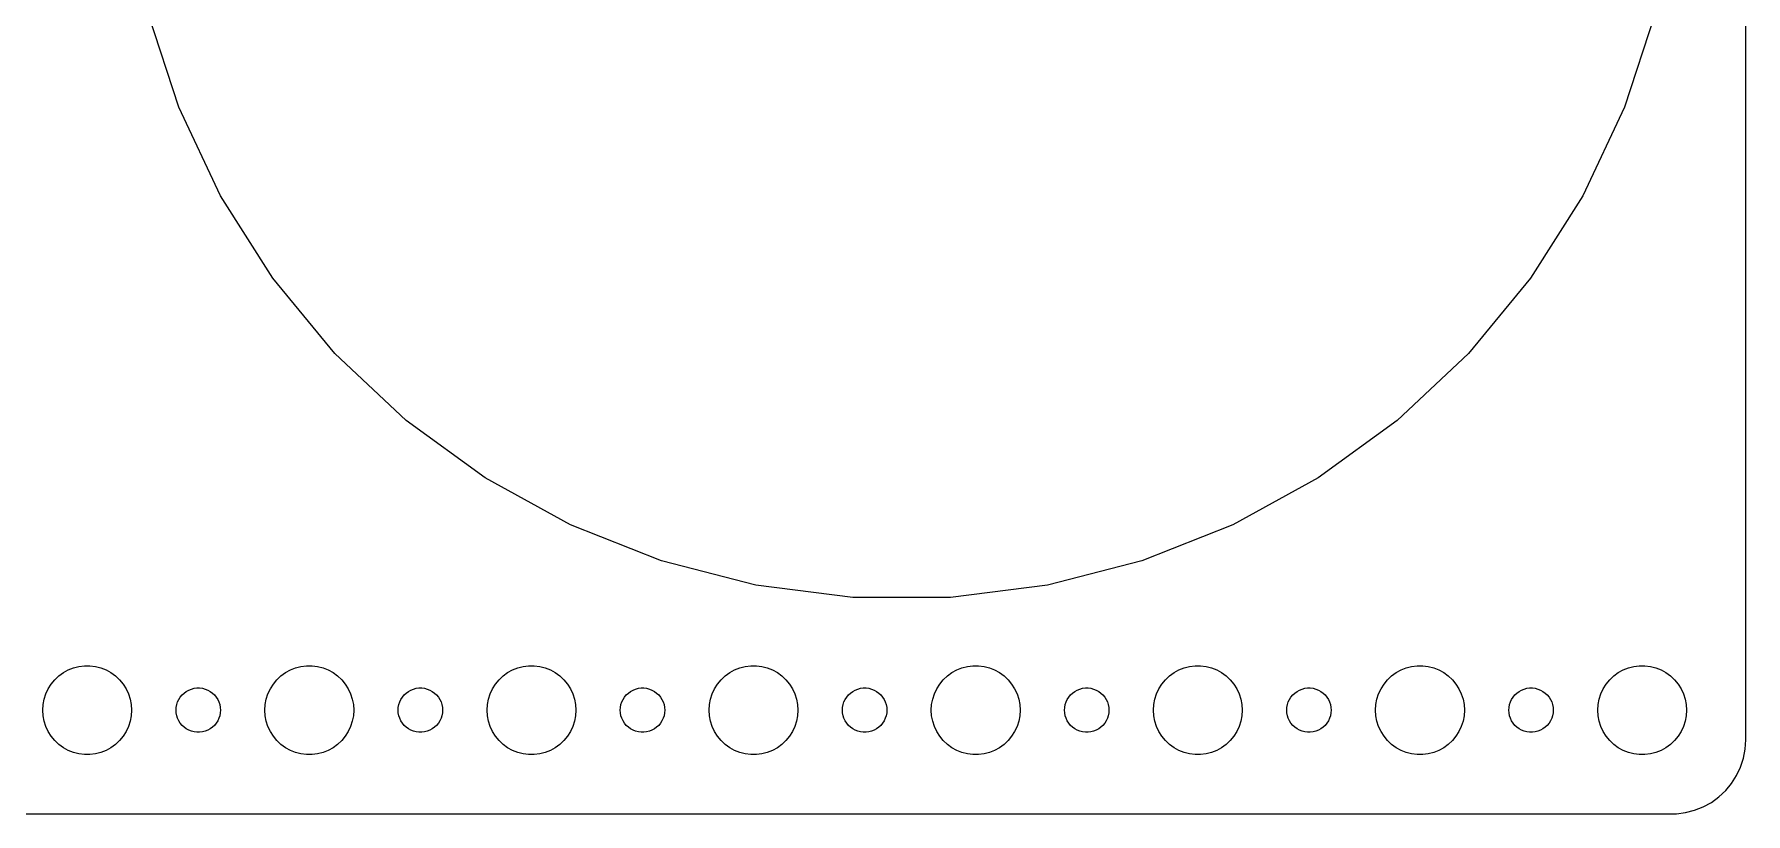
# Model space of a CAD drawing. Header units: metres. Extents: x -112 to 112, y -67 to 67.
# Drawn here: x -3.6 to 112, y -67 to -14.4 of the extents above; entities that cross this region are included whole.
import ezdxf

# ---------------------------------------------------------------- set-up
doc = ezdxf.new("R2010")
doc.units = ezdxf.units.M

msp = doc.modelspace()

# ---------------------------------------------------------------- linework, layer by layer
for p, q in [((112, -62), (112, 62)), ((6.18672, -19.3265), (4.14938, -13.0562)), ((105.851, -13.0562), (103.813, -19.3265)), ((8.9939, -25.2921), (6.18672, -19.3265)), ((103.813, -19.3265), (101.006, -25.2921)), ((12.5266, -30.8587), (8.9939, -25.2921)), ((101.006, -25.2921), (97.4734, -30.8587)), ((16.7291, -35.9387), (12.5266, -30.8587)), ((97.4734, -30.8587), (93.2708, -35.9387)), ((21.5352, -40.4519), (16.7291, -35.9387)), ((93.2708, -35.9387), (88.4648, -40.4519)), ((26.8691, -44.3272), (21.5352, -40.4519)), ((88.4648, -40.4519), (83.1309, -44.3272)), ((32.6466, -47.5034), (26.8691, -44.3272)), ((83.1309, -44.3272), (77.3534, -47.5034)), ((38.7766, -49.9305), (32.6466, -47.5034)), ((77.3534, -47.5034), (71.2234, -49.9305)), ((45.1625, -51.5701), (38.7766, -49.9305)), ((71.2234, -49.9305), (64.8375, -51.5701)), ((51.7035, -52.3964), (45.1625, -51.5701)), ((64.8375, -51.5701), (58.2965, -52.3964)), ((58.2965, -52.3964), (51.7035, -52.3964)), ((-2.1869, -57.9464), (-1.91226, -57.6885)), ((-1.91226, -57.6885), (-1.60747, -57.467)), ((-1.60747, -57.467), (-1.27733, -57.2855)), ((-1.27733, -57.2855), (-0.92705, -57.1468)), ((-0.92705, -57.1468), (-0.56213, -57.0531)), ((-0.56213, -57.0531), (-0.18837, -57.0059)), ((-0.18837, -57.0059), (0.18837, -57.0059)), ((0.18837, -57.0059), (0.56213, -57.0531)), ((0.56213, -57.0531), (0.92705, -57.1468)), ((0.92705, -57.1468), (1.27733, -57.2855)), ((1.27733, -57.2855), (1.60747, -57.467)), ((1.60747, -57.467), (1.91226, -57.6885)), ((1.91226, -57.6885), (2.1869, -57.9464)), ((12.8131, -57.9464), (13.0877, -57.6885)), ((13.0877, -57.6885), (13.3925, -57.467)), ((13.3925, -57.467), (13.7227, -57.2855)), ((13.7227, -57.2855), (14.0729, -57.1468)), ((14.0729, -57.1468), (14.4379, -57.0531)), ((14.4379, -57.0531), (14.8116, -57.0059)), ((14.8116, -57.0059), (15.1884, -57.0059)), ((15.1884, -57.0059), (15.5621, -57.0531)), ((15.5621, -57.0531), (15.927, -57.1468)), ((15.927, -57.1468), (16.2773, -57.2855)), ((16.2773, -57.2855), (16.6075, -57.467)), ((16.6075, -57.467), (16.9123, -57.6885)), ((16.9123, -57.6885), (17.1869, -57.9464)), ((27.8131, -57.9464), (28.0877, -57.6885)), ((28.0877, -57.6885), (28.3925, -57.467)), ((28.3925, -57.467), (28.7227, -57.2855)), ((28.7227, -57.2855), (29.0729, -57.1468)), ((29.0729, -57.1468), (29.4379, -57.0531)), ((29.4379, -57.0531), (29.8116, -57.0059)), ((29.8116, -57.0059), (30.1884, -57.0059)), ((30.1884, -57.0059), (30.5621, -57.0531)), ((30.5621, -57.0531), (30.927, -57.1468)), ((30.927, -57.1468), (31.2773, -57.2855)), ((31.2773, -57.2855), (31.6075, -57.467)), ((31.6075, -57.467), (31.9123, -57.6885)), ((31.9123, -57.6885), (32.1869, -57.9464)), ((42.8131, -57.9464), (43.0877, -57.6885)), ((43.0877, -57.6885), (43.3925, -57.467)), ((43.3925, -57.467), (43.7227, -57.2855)), ((43.7227, -57.2855), (44.0729, -57.1468)), ((44.0729, -57.1468), (44.4379, -57.0531)), ((44.4379, -57.0531), (44.8116, -57.0059)), ((44.8116, -57.0059), (45.1884, -57.0059)), ((45.1884, -57.0059), (45.5621, -57.0531)), ((45.5621, -57.0531), (45.927, -57.1468)), ((45.927, -57.1468), (46.2773, -57.2855)), ((46.2773, -57.2855), (46.6075, -57.467)), ((46.6075, -57.467), (46.9123, -57.6885)), ((46.9123, -57.6885), (47.1869, -57.9464)), ((57.8131, -57.9464), (58.0877, -57.6885)), ((58.0877, -57.6885), (58.3925, -57.467)), ((58.3925, -57.467), (58.7227, -57.2855)), ((58.7227, -57.2855), (59.0729, -57.1468)), ((59.0729, -57.1468), (59.4379, -57.0531)), ((59.4379, -57.0531), (59.8116, -57.0059)), ((59.8116, -57.0059), (60.1884, -57.0059)), ((60.1884, -57.0059), (60.5621, -57.0531)), ((60.5621, -57.0531), (60.927, -57.1468)), ((60.927, -57.1468), (61.2773, -57.2855)), ((61.2773, -57.2855), (61.6075, -57.467)), ((61.6075, -57.467), (61.9123, -57.6885)), ((61.9123, -57.6885), (62.1869, -57.9464)), ((72.8131, -57.9464), (73.0877, -57.6885)), ((73.0877, -57.6885), (73.3925, -57.467)), ((73.3925, -57.467), (73.7227, -57.2855)), ((73.7227, -57.2855), (74.073, -57.1468)), ((74.073, -57.1468), (74.4379, -57.0531)), ((74.4379, -57.0531), (74.8116, -57.0059)), ((74.8116, -57.0059), (75.1884, -57.0059)), ((75.1884, -57.0059), (75.5621, -57.0531)), ((75.5621, -57.0531), (75.927, -57.1468)), ((75.927, -57.1468), (76.2773, -57.2855)), ((76.2773, -57.2855), (76.6075, -57.467)), ((76.6075, -57.467), (76.9123, -57.6885)), ((76.9123, -57.6885), (77.1869, -57.9464)), ((87.8131, -57.9464), (88.0877, -57.6885)), ((88.0877, -57.6885), (88.3925, -57.467)), ((88.3925, -57.467), (88.7227, -57.2855)), ((88.7227, -57.2855), (89.073, -57.1468)), ((89.073, -57.1468), (89.4379, -57.0531)), ((89.4379, -57.0531), (89.8116, -57.0059)), ((89.8116, -57.0059), (90.1884, -57.0059)), ((90.1884, -57.0059), (90.5621, -57.0531)), ((90.5621, -57.0531), (90.927, -57.1468)), ((90.927, -57.1468), (91.2773, -57.2855)), ((91.2773, -57.2855), (91.6075, -57.467)), ((91.6075, -57.467), (91.9123, -57.6885)), ((91.9123, -57.6885), (92.1869, -57.9464)), ((102.813, -57.9464), (103.088, -57.6885)), ((103.088, -57.6885), (103.393, -57.467)), ((103.393, -57.467), (103.723, -57.2855)), ((103.723, -57.2855), (104.073, -57.1468)), ((104.073, -57.1468), (104.438, -57.0531)), ((104.438, -57.0531), (104.812, -57.0059)), ((104.812, -57.0059), (105.188, -57.0059)), ((105.188, -57.0059), (105.562, -57.0531)), ((105.562, -57.0531), (105.927, -57.1468)), ((105.927, -57.1468), (106.277, -57.2855)), ((106.277, -57.2855), (106.607, -57.467)), ((106.607, -57.467), (106.912, -57.6885)), ((106.912, -57.6885), (107.187, -57.9464)), ((-2.90575, -59.2539), (-2.78932, -58.8956)), ((-2.78932, -58.8956), (-2.62891, -58.5547)), ((-2.62891, -58.5547), (-2.42705, -58.2366)), ((-2.42705, -58.2366), (-2.1869, -57.9464)), ((2.1869, -57.9464), (2.42705, -58.2366)), ((2.42705, -58.2366), (2.62891, -58.5547)), ((2.62891, -58.5547), (2.78932, -58.8956)), ((2.78932, -58.8956), (2.90575, -59.2539)), ((6.40654, -58.9732), (6.54385, -58.8442)), ((6.54385, -58.8442), (6.69626, -58.7335)), ((6.69626, -58.7335), (6.86133, -58.6428)), ((6.86133, -58.6428), (7.03647, -58.5734)), ((7.03647, -58.5734), (7.21892, -58.5266)), ((7.21892, -58.5266), (7.40581, -58.503)), ((7.40581, -58.503), (7.59418, -58.503)), ((7.59418, -58.503), (7.78107, -58.5266)), ((7.78107, -58.5266), (7.96352, -58.5734)), ((7.96352, -58.5734), (8.13866, -58.6428)), ((8.13866, -58.6428), (8.30373, -58.7335)), ((8.30373, -58.7335), (8.45613, -58.8442)), ((8.45613, -58.8442), (8.59344, -58.9732)), ((12.0942, -59.2539), (12.2107, -58.8956)), ((12.2107, -58.8956), (12.3711, -58.5547)), ((12.3711, -58.5547), (12.5729, -58.2366)), ((12.5729, -58.2366), (12.8131, -57.9464)), ((17.1869, -57.9464), (17.427, -58.2366)), ((17.427, -58.2366), (17.6289, -58.5547)), ((17.6289, -58.5547), (17.7893, -58.8956)), ((17.7893, -58.8956), (17.9057, -59.2539)), ((21.4065, -58.9732), (21.5439, -58.8442)), ((21.5439, -58.8442), (21.6963, -58.7335)), ((21.6963, -58.7335), (21.8613, -58.6428)), ((21.8613, -58.6428), (22.0365, -58.5734)), ((22.0365, -58.5734), (22.2189, -58.5266)), ((22.2189, -58.5266), (22.4058, -58.503)), ((22.4058, -58.503), (22.5942, -58.503)), ((22.5942, -58.503), (22.7811, -58.5266)), ((22.7811, -58.5266), (22.9635, -58.5734)), ((22.9635, -58.5734), (23.1387, -58.6428)), ((23.1387, -58.6428), (23.3037, -58.7335)), ((23.3037, -58.7335), (23.4561, -58.8442)), ((23.4561, -58.8442), (23.5934, -58.9732)), ((27.0942, -59.2539), (27.2107, -58.8956)), ((27.2107, -58.8956), (27.3711, -58.5547)), ((27.3711, -58.5547), (27.5729, -58.2366)), ((27.5729, -58.2366), (27.8131, -57.9464)), ((32.1869, -57.9464), (32.427, -58.2366)), ((32.427, -58.2366), (32.6289, -58.5547)), ((32.6289, -58.5547), (32.7893, -58.8956)), ((32.7893, -58.8956), (32.9057, -59.2539)), ((36.4065, -58.9732), (36.5439, -58.8442)), ((36.5439, -58.8442), (36.6963, -58.7335)), ((36.6963, -58.7335), (36.8613, -58.6428)), ((36.8613, -58.6428), (37.0365, -58.5734)), ((37.0365, -58.5734), (37.2189, -58.5266)), ((37.2189, -58.5266), (37.4058, -58.503)), ((37.4058, -58.503), (37.5942, -58.503)), ((37.5942, -58.503), (37.7811, -58.5266)), ((37.7811, -58.5266), (37.9635, -58.5734)), ((37.9635, -58.5734), (38.1387, -58.6428)), ((38.1387, -58.6428), (38.3037, -58.7335)), ((38.3037, -58.7335), (38.4561, -58.8442)), ((38.4561, -58.8442), (38.5934, -58.9732)), ((42.0942, -59.2539), (42.2107, -58.8956)), ((42.2107, -58.8956), (42.3711, -58.5547)), ((42.3711, -58.5547), (42.5729, -58.2366)), ((42.5729, -58.2366), (42.8131, -57.9464)), ((47.1869, -57.9464), (47.427, -58.2366)), ((47.427, -58.2366), (47.6289, -58.5547)), ((47.6289, -58.5547), (47.7893, -58.8956)), ((47.7893, -58.8956), (47.9057, -59.2539)), ((51.4065, -58.9732), (51.5439, -58.8442)), ((51.5439, -58.8442), (51.6963, -58.7335)), ((51.6963, -58.7335), (51.8613, -58.6428)), ((51.8613, -58.6428), (52.0365, -58.5734)), ((52.0365, -58.5734), (52.2189, -58.5266)), ((52.2189, -58.5266), (52.4058, -58.503)), ((52.4058, -58.503), (52.5942, -58.503)), ((52.5942, -58.503), (52.7811, -58.5266)), ((52.7811, -58.5266), (52.9635, -58.5734)), ((52.9635, -58.5734), (53.1387, -58.6428)), ((53.1387, -58.6428), (53.3037, -58.7335)), ((53.3037, -58.7335), (53.4561, -58.8442)), ((53.4561, -58.8442), (53.5934, -58.9732)), ((57.0942, -59.2539), (57.2107, -58.8956)), ((57.2107, -58.8956), (57.3711, -58.5547)), ((57.3711, -58.5547), (57.5729, -58.2366)), ((57.5729, -58.2366), (57.8131, -57.9464)), ((62.1869, -57.9464), (62.427, -58.2366)), ((62.427, -58.2366), (62.6289, -58.5547)), ((62.6289, -58.5547), (62.7893, -58.8956)), ((62.7893, -58.8956), (62.9057, -59.2539)), ((66.4065, -58.9732), (66.5439, -58.8442)), ((66.5439, -58.8442), (66.6963, -58.7335)), ((66.6963, -58.7335), (66.8613, -58.6428)), ((66.8613, -58.6428), (67.0365, -58.5734)), ((67.0365, -58.5734), (67.2189, -58.5266)), ((67.2189, -58.5266), (67.4058, -58.503)), ((67.4058, -58.503), (67.5942, -58.503)), ((67.5942, -58.503), (67.7811, -58.5266)), ((67.7811, -58.5266), (67.9635, -58.5734)), ((67.9635, -58.5734), (68.1387, -58.6428)), ((68.1387, -58.6428), (68.3037, -58.7335)), ((68.3037, -58.7335), (68.4561, -58.8442)), ((68.4561, -58.8442), (68.5934, -58.9732)), ((72.0943, -59.2539), (72.2107, -58.8956)), ((72.2107, -58.8956), (72.3711, -58.5547)), ((72.3711, -58.5547), (72.573, -58.2366)), ((72.573, -58.2366), (72.8131, -57.9464)), ((77.1869, -57.9464), (77.427, -58.2366)), ((77.427, -58.2366), (77.6289, -58.5547)), ((77.6289, -58.5547), (77.7893, -58.8956)), ((77.7893, -58.8956), (77.9057, -59.2539)), ((81.4065, -58.9732), (81.5439, -58.8442)), ((81.5439, -58.8442), (81.6963, -58.7335)), ((81.6963, -58.7335), (81.8613, -58.6428)), ((81.8613, -58.6428), (82.0365, -58.5734)), ((82.0365, -58.5734), (82.2189, -58.5266)), ((82.2189, -58.5266), (82.4058, -58.503)), ((82.4058, -58.503), (82.5942, -58.503)), ((82.5942, -58.503), (82.7811, -58.5266)), ((82.7811, -58.5266), (82.9635, -58.5734)), ((82.9635, -58.5734), (83.1387, -58.6428)), ((83.1387, -58.6428), (83.3037, -58.7335)), ((83.3037, -58.7335), (83.4561, -58.8442)), ((83.4561, -58.8442), (83.5934, -58.9732)), ((87.0943, -59.2539), (87.2107, -58.8956)), ((87.2107, -58.8956), (87.3711, -58.5547)), ((87.3711, -58.5547), (87.573, -58.2366)), ((87.573, -58.2366), (87.8131, -57.9464)), ((92.1869, -57.9464), (92.427, -58.2366)), ((92.427, -58.2366), (92.6289, -58.5547)), ((92.6289, -58.5547), (92.7893, -58.8956)), ((92.7893, -58.8956), (92.9057, -59.2539)), ((96.4065, -58.9732), (96.5439, -58.8442)), ((96.5439, -58.8442), (96.6963, -58.7335)), ((96.6963, -58.7335), (96.8613, -58.6428)), ((96.8613, -58.6428), (97.0365, -58.5734)), ((97.0365, -58.5734), (97.2189, -58.5266)), ((97.2189, -58.5266), (97.4058, -58.503)), ((97.4058, -58.503), (97.5942, -58.503)), ((97.5942, -58.503), (97.7811, -58.5266)), ((97.7811, -58.5266), (97.9635, -58.5734)), ((97.9635, -58.5734), (98.1387, -58.6428)), ((98.1387, -58.6428), (98.3037, -58.7335)), ((98.3037, -58.7335), (98.4561, -58.8442)), ((98.4561, -58.8442), (98.5934, -58.9732)), ((102.094, -59.2539), (102.211, -58.8956)), ((102.211, -58.8956), (102.371, -58.5547)), ((102.371, -58.5547), (102.573, -58.2366)), ((102.573, -58.2366), (102.813, -57.9464)), ((107.187, -57.9464), (107.427, -58.2366)), ((107.427, -58.2366), (107.629, -58.5547)), ((107.629, -58.5547), (107.789, -58.8956)), ((107.789, -58.8956), (107.906, -59.2539)), ((-3, -60), (-2.97633, -59.624)), ((-2.97633, -60.376), (-3, -60)), ((-2.97633, -59.624), (-2.90575, -59.2539)), ((2.90575, -59.2539), (2.97633, -59.624)), ((2.97633, -59.624), (3, -60)), ((3, -60), (2.97633, -60.376)), ((6, -60), (6.01183, -59.812)), ((6.01183, -60.188), (6, -60)), ((6.01183, -59.812), (6.04712, -59.627)), ((6.04712, -59.627), (6.10533, -59.4478)), ((6.10533, -59.4478), (6.18553, -59.2774)), ((6.18553, -59.2774), (6.28647, -59.1183)), ((6.28647, -59.1183), (6.40654, -58.9732)), ((8.59344, -58.9732), (8.71352, -59.1183)), ((8.71352, -59.1183), (8.81445, -59.2774)), ((8.81445, -59.2774), (8.89465, -59.4478)), ((8.89465, -59.4478), (8.95287, -59.627)), ((8.95287, -59.627), (8.98816, -59.812)), ((8.98816, -59.812), (9, -60)), ((9, -60), (8.98816, -60.188)), ((12, -60), (12.0237, -59.624)), ((12.0237, -60.376), (12, -60)), ((12.0237, -59.624), (12.0942, -59.2539)), ((17.9057, -59.2539), (17.9763, -59.624)), ((17.9763, -59.624), (18, -60)), ((18, -60), (17.9763, -60.376)), ((21, -60), (21.0118, -59.812)), ((21.0118, -60.188), (21, -60)), ((21.0118, -59.812), (21.0471, -59.627)), ((21.0471, -59.627), (21.1053, -59.4478)), ((21.1053, -59.4478), (21.1855, -59.2774)), ((21.1855, -59.2774), (21.2865, -59.1183)), ((21.2865, -59.1183), (21.4065, -58.9732)), ((23.5934, -58.9732), (23.7135, -59.1183)), ((23.7135, -59.1183), (23.8145, -59.2774)), ((23.8145, -59.2774), (23.8947, -59.4478)), ((23.8947, -59.4478), (23.9529, -59.627)), ((23.9529, -59.627), (23.9882, -59.812)), ((23.9882, -59.812), (24, -60)), ((24, -60), (23.9882, -60.188)), ((27, -60), (27.0237, -59.624)), ((27.0237, -60.376), (27, -60)), ((27.0237, -59.624), (27.0942, -59.2539)), ((32.9057, -59.2539), (32.9763, -59.624)), ((32.9763, -59.624), (33, -60)), ((33, -60), (32.9763, -60.376)), ((36, -60), (36.0118, -59.812)), ((36.0118, -60.188), (36, -60)), ((36.0118, -59.812), (36.0471, -59.627)), ((36.0471, -59.627), (36.1053, -59.4478)), ((36.1053, -59.4478), (36.1855, -59.2774)), ((36.1855, -59.2774), (36.2865, -59.1183)), ((36.2865, -59.1183), (36.4065, -58.9732)), ((38.5934, -58.9732), (38.7135, -59.1183)), ((38.7135, -59.1183), (38.8145, -59.2774)), ((38.8145, -59.2774), (38.8947, -59.4478)), ((38.8947, -59.4478), (38.9529, -59.627)), ((38.9529, -59.627), (38.9882, -59.812)), ((38.9882, -59.812), (39, -60)), ((39, -60), (38.9882, -60.188)), ((42, -60), (42.0237, -59.624)), ((42.0237, -60.376), (42, -60)), ((42.0237, -59.624), (42.0942, -59.2539)), ((47.9057, -59.2539), (47.9763, -59.624)), ((47.9763, -59.624), (48, -60)), ((48, -60), (47.9763, -60.376)), ((51, -60), (51.0118, -59.812)), ((51.0118, -60.188), (51, -60)), ((51.0118, -59.812), (51.0471, -59.627)), ((51.0471, -59.627), (51.1053, -59.4478)), ((51.1053, -59.4478), (51.1855, -59.2774)), ((51.1855, -59.2774), (51.2865, -59.1183)), ((51.2865, -59.1183), (51.4065, -58.9732)), ((53.5934, -58.9732), (53.7135, -59.1183)), ((53.7135, -59.1183), (53.8145, -59.2774)), ((53.8145, -59.2774), (53.8947, -59.4478)), ((53.8947, -59.4478), (53.9529, -59.627)), ((53.9529, -59.627), (53.9882, -59.812)), ((53.9882, -59.812), (54, -60)), ((54, -60), (53.9882, -60.188)), ((57, -60), (57.0237, -59.624)), ((57.0237, -60.376), (57, -60)), ((57.0237, -59.624), (57.0942, -59.2539)), ((62.9057, -59.2539), (62.9763, -59.624)), ((62.9763, -59.624), (63, -60)), ((63, -60), (62.9763, -60.376)), ((66, -60), (66.0118, -59.812)), ((66.0118, -60.188), (66, -60)), ((66.0118, -59.812), (66.0471, -59.627)), ((66.0471, -59.627), (66.1053, -59.4478)), ((66.1053, -59.4478), (66.1855, -59.2774)), ((66.1855, -59.2774), (66.2865, -59.1183)), ((66.2865, -59.1183), (66.4065, -58.9732)), ((68.5934, -58.9732), (68.7135, -59.1183)), ((68.7135, -59.1183), (68.8145, -59.2774)), ((68.8145, -59.2774), (68.8947, -59.4478)), ((68.8947, -59.4478), (68.9529, -59.627)), ((68.9529, -59.627), (68.9882, -59.812)), ((68.9882, -59.812), (69, -60)), ((69, -60), (68.9882, -60.188)), ((72, -60), (72.0237, -59.624)), ((72.0237, -60.376), (72, -60)), ((72.0237, -59.624), (72.0943, -59.2539)), ((77.9057, -59.2539), (77.9763, -59.624)), ((77.9763, -59.624), (78, -60)), ((78, -60), (77.9763, -60.376)), ((81, -60), (81.0118, -59.812)), ((81.0118, -60.188), (81, -60)), ((81.0118, -59.812), (81.0471, -59.627)), ((81.0471, -59.627), (81.1053, -59.4478)), ((81.1053, -59.4478), (81.1855, -59.2774)), ((81.1855, -59.2774), (81.2865, -59.1183)), ((81.2865, -59.1183), (81.4065, -58.9732)), ((83.5934, -58.9732), (83.7135, -59.1183)), ((83.7135, -59.1183), (83.8145, -59.2774)), ((83.8145, -59.2774), (83.8947, -59.4478)), ((83.8947, -59.4478), (83.9529, -59.627)), ((83.9529, -59.627), (83.9882, -59.812)), ((83.9882, -59.812), (84, -60)), ((84, -60), (83.9882, -60.188)), ((87, -60), (87.0237, -59.624)), ((87.0237, -60.376), (87, -60)), ((87.0237, -59.624), (87.0943, -59.2539)), ((92.9057, -59.2539), (92.9763, -59.624)), ((92.9763, -59.624), (93, -60)), ((93, -60), (92.9763, -60.376)), ((96, -60), (96.0118, -59.812)), ((96.0118, -60.188), (96, -60)), ((96.0118, -59.812), (96.0471, -59.627)), ((96.0471, -59.627), (96.1053, -59.4478)), ((96.1053, -59.4478), (96.1855, -59.2774)), ((96.1855, -59.2774), (96.2865, -59.1183)), ((96.2865, -59.1183), (96.4065, -58.9732)), ((98.5934, -58.9732), (98.7135, -59.1183)), ((98.7135, -59.1183), (98.8145, -59.2774)), ((98.8145, -59.2774), (98.8947, -59.4478)), ((98.8947, -59.4478), (98.9529, -59.627)), ((98.9529, -59.627), (98.9882, -59.812)), ((98.9882, -59.812), (99, -60)), ((99, -60), (98.9882, -60.188)), ((102, -60), (102.024, -59.624)), ((102.024, -60.376), (102, -60)), ((102.024, -59.624), (102.094, -59.2539)), ((107.906, -59.2539), (107.976, -59.624)), ((107.976, -59.624), (108, -60)), ((108, -60), (107.976, -60.376)), ((-2.90575, -60.7461), (-2.97633, -60.376)), ((-2.78932, -61.1044), (-2.90575, -60.7461)), ((-2.62891, -61.4453), (-2.78932, -61.1044)), ((2.78932, -61.1044), (2.62891, -61.4453)), ((2.90575, -60.7461), (2.78932, -61.1044)), ((2.97633, -60.376), (2.90575, -60.7461)), ((6.04712, -60.373), (6.01183, -60.188)), ((6.10533, -60.5522), (6.04712, -60.373)), ((6.18553, -60.7226), (6.10533, -60.5522)), ((6.28647, -60.8817), (6.18553, -60.7226)), ((6.40654, -61.0268), (6.28647, -60.8817)), ((6.54385, -61.1558), (6.40654, -61.0268)), ((6.69626, -61.2665), (6.54385, -61.1558)), ((8.45613, -61.1558), (8.30373, -61.2665)), ((8.59344, -61.0268), (8.45613, -61.1558)), ((8.71352, -60.8817), (8.59344, -61.0268)), ((8.81445, -60.7226), (8.71352, -60.8817)), ((8.89465, -60.5522), (8.81445, -60.7226)), ((8.95287, -60.373), (8.89465, -60.5522)), ((8.98816, -60.188), (8.95287, -60.373)), ((12.0942, -60.7461), (12.0237, -60.376)), ((12.2107, -61.1044), (12.0942, -60.7461)), ((12.3711, -61.4453), (12.2107, -61.1044)), ((17.7893, -61.1044), (17.6289, -61.4453)), ((17.9057, -60.7461), (17.7893, -61.1044)), ((17.9763, -60.376), (17.9057, -60.7461)), ((21.0471, -60.373), (21.0118, -60.188)), ((21.1053, -60.5522), (21.0471, -60.373)), ((21.1855, -60.7226), (21.1053, -60.5522)), ((21.2865, -60.8817), (21.1855, -60.7226)), ((21.4065, -61.0268), (21.2865, -60.8817)), ((21.5439, -61.1558), (21.4065, -61.0268)), ((21.6963, -61.2665), (21.5439, -61.1558)), ((23.4561, -61.1558), (23.3037, -61.2665)), ((23.5934, -61.0268), (23.4561, -61.1558)), ((23.7135, -60.8817), (23.5934, -61.0268)), ((23.8145, -60.7226), (23.7135, -60.8817)), ((23.8947, -60.5522), (23.8145, -60.7226)), ((23.9529, -60.373), (23.8947, -60.5522)), ((23.9882, -60.188), (23.9529, -60.373)), ((27.0942, -60.7461), (27.0237, -60.376)), ((27.2107, -61.1044), (27.0942, -60.7461)), ((27.3711, -61.4453), (27.2107, -61.1044)), ((32.7893, -61.1044), (32.6289, -61.4453)), ((32.9057, -60.7461), (32.7893, -61.1044)), ((32.9763, -60.376), (32.9057, -60.7461)), ((36.0471, -60.373), (36.0118, -60.188)), ((36.1053, -60.5522), (36.0471, -60.373)), ((36.1855, -60.7226), (36.1053, -60.5522)), ((36.2865, -60.8817), (36.1855, -60.7226)), ((36.4065, -61.0268), (36.2865, -60.8817)), ((36.5439, -61.1558), (36.4065, -61.0268)), ((36.6963, -61.2665), (36.5439, -61.1558)), ((38.4561, -61.1558), (38.3037, -61.2665)), ((38.5934, -61.0268), (38.4561, -61.1558)), ((38.7135, -60.8817), (38.5934, -61.0268)), ((38.8145, -60.7226), (38.7135, -60.8817)), ((38.8947, -60.5522), (38.8145, -60.7226)), ((38.9529, -60.373), (38.8947, -60.5522)), ((38.9882, -60.188), (38.9529, -60.373)), ((42.0942, -60.7461), (42.0237, -60.376)), ((42.2107, -61.1044), (42.0942, -60.7461)), ((42.3711, -61.4453), (42.2107, -61.1044)), ((47.7893, -61.1044), (47.6289, -61.4453)), ((47.9057, -60.7461), (47.7893, -61.1044)), ((47.9763, -60.376), (47.9057, -60.7461)), ((51.0471, -60.373), (51.0118, -60.188)), ((51.1053, -60.5522), (51.0471, -60.373)), ((51.1855, -60.7226), (51.1053, -60.5522)), ((51.2865, -60.8817), (51.1855, -60.7226)), ((51.4065, -61.0268), (51.2865, -60.8817)), ((51.5439, -61.1558), (51.4065, -61.0268)), ((51.6963, -61.2665), (51.5439, -61.1558)), ((53.4561, -61.1558), (53.3037, -61.2665)), ((53.5934, -61.0268), (53.4561, -61.1558)), ((53.7135, -60.8817), (53.5934, -61.0268)), ((53.8145, -60.7226), (53.7135, -60.8817)), ((53.8947, -60.5522), (53.8145, -60.7226)), ((53.9529, -60.373), (53.8947, -60.5522)), ((53.9882, -60.188), (53.9529, -60.373)), ((57.0942, -60.7461), (57.0237, -60.376)), ((57.2107, -61.1044), (57.0942, -60.7461)), ((57.3711, -61.4453), (57.2107, -61.1044)), ((62.7893, -61.1044), (62.6289, -61.4453)), ((62.9057, -60.7461), (62.7893, -61.1044)), ((62.9763, -60.376), (62.9057, -60.7461)), ((66.0471, -60.373), (66.0118, -60.188)), ((66.1053, -60.5522), (66.0471, -60.373)), ((66.1855, -60.7226), (66.1053, -60.5522)), ((66.2865, -60.8817), (66.1855, -60.7226)), ((66.4065, -61.0268), (66.2865, -60.8817)), ((66.5439, -61.1558), (66.4065, -61.0268)), ((66.6963, -61.2665), (66.5439, -61.1558)), ((68.4561, -61.1558), (68.3037, -61.2665)), ((68.5934, -61.0268), (68.4561, -61.1558)), ((68.7135, -60.8817), (68.5934, -61.0268)), ((68.8145, -60.7226), (68.7135, -60.8817)), ((68.8947, -60.5522), (68.8145, -60.7226)), ((68.9529, -60.373), (68.8947, -60.5522)), ((68.9882, -60.188), (68.9529, -60.373)), ((72.0943, -60.7461), (72.0237, -60.376)), ((72.2107, -61.1044), (72.0943, -60.7461)), ((72.3711, -61.4453), (72.2107, -61.1044)), ((77.7893, -61.1044), (77.6289, -61.4453)), ((77.9057, -60.7461), (77.7893, -61.1044)), ((77.9763, -60.376), (77.9057, -60.7461)), ((81.0471, -60.373), (81.0118, -60.188)), ((81.1053, -60.5522), (81.0471, -60.373)), ((81.1855, -60.7226), (81.1053, -60.5522)), ((81.2865, -60.8817), (81.1855, -60.7226)), ((81.4065, -61.0268), (81.2865, -60.8817)), ((81.5439, -61.1558), (81.4065, -61.0268)), ((81.6963, -61.2665), (81.5439, -61.1558)), ((83.4561, -61.1558), (83.3037, -61.2665)), ((83.5934, -61.0268), (83.4561, -61.1558)), ((83.7135, -60.8817), (83.5934, -61.0268)), ((83.8145, -60.7226), (83.7135, -60.8817)), ((83.8947, -60.5522), (83.8145, -60.7226)), ((83.9529, -60.373), (83.8947, -60.5522)), ((83.9882, -60.188), (83.9529, -60.373)), ((87.0943, -60.7461), (87.0237, -60.376)), ((87.2107, -61.1044), (87.0943, -60.7461)), ((87.3711, -61.4453), (87.2107, -61.1044)), ((92.7893, -61.1044), (92.6289, -61.4453)), ((92.9057, -60.7461), (92.7893, -61.1044)), ((92.9763, -60.376), (92.9057, -60.7461)), ((96.0471, -60.373), (96.0118, -60.188)), ((96.1053, -60.5522), (96.0471, -60.373)), ((96.1855, -60.7226), (96.1053, -60.5522)), ((96.2865, -60.8817), (96.1855, -60.7226)), ((96.4065, -61.0268), (96.2865, -60.8817)), ((96.5439, -61.1558), (96.4065, -61.0268)), ((96.6963, -61.2665), (96.5439, -61.1558)), ((98.4561, -61.1558), (98.3037, -61.2665)), ((98.5934, -61.0268), (98.4561, -61.1558)), ((98.7135, -60.8817), (98.5934, -61.0268)), ((98.8145, -60.7226), (98.7135, -60.8817)), ((98.8947, -60.5522), (98.8145, -60.7226)), ((98.9529, -60.373), (98.8947, -60.5522)), ((98.9882, -60.188), (98.9529, -60.373)), ((102.094, -60.7461), (102.024, -60.376)), ((102.211, -61.1044), (102.094, -60.7461)), ((102.371, -61.4453), (102.211, -61.1044)), ((107.789, -61.1044), (107.629, -61.4453)), ((107.906, -60.7461), (107.789, -61.1044)), ((107.976, -60.376), (107.906, -60.7461)), ((-2.42705, -61.7634), (-2.62891, -61.4453)), ((-2.1869, -62.0536), (-2.42705, -61.7634)), ((-1.91226, -62.3115), (-2.1869, -62.0536)), ((-1.60747, -62.533), (-1.91226, -62.3115)), ((1.91226, -62.3115), (1.60747, -62.533)), ((2.1869, -62.0536), (1.91226, -62.3115)), ((2.42705, -61.7634), (2.1869, -62.0536)), ((2.62891, -61.4453), (2.42705, -61.7634)), ((6.86133, -61.3572), (6.69626, -61.2665)), ((7.03647, -61.4266), (6.86133, -61.3572)), ((7.21892, -61.4734), (7.03647, -61.4266)), ((7.40581, -61.497), (7.21892, -61.4734)), ((7.59418, -61.497), (7.40581, -61.497)), ((7.78107, -61.4734), (7.59418, -61.497)), ((7.96352, -61.4266), (7.78107, -61.4734)), ((8.13866, -61.3572), (7.96352, -61.4266)), ((8.30373, -61.2665), (8.13866, -61.3572)), ((12.5729, -61.7634), (12.3711, -61.4453)), ((12.8131, -62.0536), (12.5729, -61.7634)), ((13.0877, -62.3115), (12.8131, -62.0536)), ((13.3925, -62.533), (13.0877, -62.3115)), ((16.9123, -62.3115), (16.6075, -62.533)), ((17.1869, -62.0536), (16.9123, -62.3115)), ((17.427, -61.7634), (17.1869, -62.0536)), ((17.6289, -61.4453), (17.427, -61.7634)), ((21.8613, -61.3572), (21.6963, -61.2665)), ((22.0365, -61.4266), (21.8613, -61.3572)), ((22.2189, -61.4734), (22.0365, -61.4266)), ((22.4058, -61.497), (22.2189, -61.4734)), ((22.5942, -61.497), (22.4058, -61.497)), ((22.7811, -61.4734), (22.5942, -61.497)), ((22.9635, -61.4266), (22.7811, -61.4734)), ((23.1387, -61.3572), (22.9635, -61.4266)), ((23.3037, -61.2665), (23.1387, -61.3572)), ((27.5729, -61.7634), (27.3711, -61.4453)), ((27.8131, -62.0536), (27.5729, -61.7634)), ((28.0877, -62.3115), (27.8131, -62.0536)), ((28.3925, -62.533), (28.0877, -62.3115)), ((31.9123, -62.3115), (31.6075, -62.533)), ((32.1869, -62.0536), (31.9123, -62.3115)), ((32.427, -61.7634), (32.1869, -62.0536)), ((32.6289, -61.4453), (32.427, -61.7634)), ((36.8613, -61.3572), (36.6963, -61.2665)), ((37.0365, -61.4266), (36.8613, -61.3572)), ((37.2189, -61.4734), (37.0365, -61.4266)), ((37.4058, -61.497), (37.2189, -61.4734)), ((37.5942, -61.497), (37.4058, -61.497)), ((37.7811, -61.4734), (37.5942, -61.497)), ((37.9635, -61.4266), (37.7811, -61.4734)), ((38.1387, -61.3572), (37.9635, -61.4266)), ((38.3037, -61.2665), (38.1387, -61.3572)), ((42.5729, -61.7634), (42.3711, -61.4453)), ((42.8131, -62.0536), (42.5729, -61.7634)), ((43.0877, -62.3115), (42.8131, -62.0536)), ((43.3925, -62.533), (43.0877, -62.3115)), ((46.9123, -62.3115), (46.6075, -62.533)), ((47.1869, -62.0536), (46.9123, -62.3115)), ((47.427, -61.7634), (47.1869, -62.0536)), ((47.6289, -61.4453), (47.427, -61.7634)), ((51.8613, -61.3572), (51.6963, -61.2665)), ((52.0365, -61.4266), (51.8613, -61.3572)), ((52.2189, -61.4734), (52.0365, -61.4266)), ((52.4058, -61.497), (52.2189, -61.4734)), ((52.5942, -61.497), (52.4058, -61.497)), ((52.7811, -61.4734), (52.5942, -61.497)), ((52.9635, -61.4266), (52.7811, -61.4734)), ((53.1387, -61.3572), (52.9635, -61.4266)), ((53.3037, -61.2665), (53.1387, -61.3572)), ((57.5729, -61.7634), (57.3711, -61.4453)), ((57.8131, -62.0536), (57.5729, -61.7634)), ((58.0877, -62.3115), (57.8131, -62.0536)), ((58.3925, -62.533), (58.0877, -62.3115)), ((61.9123, -62.3115), (61.6075, -62.533)), ((62.1869, -62.0536), (61.9123, -62.3115)), ((62.427, -61.7634), (62.1869, -62.0536)), ((62.6289, -61.4453), (62.427, -61.7634)), ((66.8613, -61.3572), (66.6963, -61.2665)), ((67.0365, -61.4266), (66.8613, -61.3572)), ((67.2189, -61.4734), (67.0365, -61.4266)), ((67.4058, -61.497), (67.2189, -61.4734)), ((67.5942, -61.497), (67.4058, -61.497)), ((67.7811, -61.4734), (67.5942, -61.497)), ((67.9635, -61.4266), (67.7811, -61.4734)), ((68.1387, -61.3572), (67.9635, -61.4266)), ((68.3037, -61.2665), (68.1387, -61.3572)), ((72.573, -61.7634), (72.3711, -61.4453)), ((72.8131, -62.0536), (72.573, -61.7634)), ((73.0877, -62.3115), (72.8131, -62.0536)), ((73.3925, -62.533), (73.0877, -62.3115)), ((76.9123, -62.3115), (76.6075, -62.533)), ((77.1869, -62.0536), (76.9123, -62.3115)), ((77.427, -61.7634), (77.1869, -62.0536)), ((77.6289, -61.4453), (77.427, -61.7634)), ((81.8613, -61.3572), (81.6963, -61.2665)), ((82.0365, -61.4266), (81.8613, -61.3572)), ((82.2189, -61.4734), (82.0365, -61.4266)), ((82.4058, -61.497), (82.2189, -61.4734)), ((82.5942, -61.497), (82.4058, -61.497)), ((82.7811, -61.4734), (82.5942, -61.497)), ((82.9635, -61.4266), (82.7811, -61.4734)), ((83.1387, -61.3572), (82.9635, -61.4266)), ((83.3037, -61.2665), (83.1387, -61.3572)), ((87.573, -61.7634), (87.3711, -61.4453)), ((87.8131, -62.0536), (87.573, -61.7634)), ((88.0877, -62.3115), (87.8131, -62.0536)), ((88.3925, -62.533), (88.0877, -62.3115)), ((91.9123, -62.3115), (91.6075, -62.533)), ((92.1869, -62.0536), (91.9123, -62.3115)), ((92.427, -61.7634), (92.1869, -62.0536)), ((92.6289, -61.4453), (92.427, -61.7634)), ((96.8613, -61.3572), (96.6963, -61.2665)), ((97.0365, -61.4266), (96.8613, -61.3572)), ((97.2189, -61.4734), (97.0365, -61.4266)), ((97.4058, -61.497), (97.2189, -61.4734)), ((97.5942, -61.497), (97.4058, -61.497)), ((97.7811, -61.4734), (97.5942, -61.497)), ((97.9635, -61.4266), (97.7811, -61.4734)), ((98.1387, -61.3572), (97.9635, -61.4266)), ((98.3037, -61.2665), (98.1387, -61.3572)), ((102.573, -61.7634), (102.371, -61.4453)), ((102.813, -62.0536), (102.573, -61.7634)), ((103.088, -62.3115), (102.813, -62.0536)), ((103.393, -62.533), (103.088, -62.3115)), ((106.912, -62.3115), (106.607, -62.533)), ((107.187, -62.0536), (106.912, -62.3115)), ((107.427, -61.7634), (107.187, -62.0536)), ((107.629, -61.4453), (107.427, -61.7634)), ((111.961, -62.6267), (112, -62)), ((-1.27733, -62.7145), (-1.60747, -62.533)), ((-0.92705, -62.8532), (-1.27733, -62.7145)), ((-0.56213, -62.9469), (-0.92705, -62.8532)), ((-0.18837, -62.9941), (-0.56213, -62.9469)), ((0.18837, -62.9941), (-0.18837, -62.9941)), ((0.56213, -62.9469), (0.18837, -62.9941)), ((0.92705, -62.8532), (0.56213, -62.9469)), ((1.27733, -62.7145), (0.92705, -62.8532)), ((1.60747, -62.533), (1.27733, -62.7145)), ((13.7227, -62.7145), (13.3925, -62.533)), ((14.0729, -62.8532), (13.7227, -62.7145)), ((14.4379, -62.9469), (14.0729, -62.8532)), ((14.8116, -62.9941), (14.4379, -62.9469)), ((15.1884, -62.9941), (14.8116, -62.9941)), ((15.5621, -62.9469), (15.1884, -62.9941)), ((15.927, -62.8532), (15.5621, -62.9469)), ((16.2773, -62.7145), (15.927, -62.8532)), ((16.6075, -62.533), (16.2773, -62.7145)), ((28.7227, -62.7145), (28.3925, -62.533)), ((29.0729, -62.8532), (28.7227, -62.7145)), ((29.4379, -62.9469), (29.0729, -62.8532)), ((29.8116, -62.9941), (29.4379, -62.9469)), ((30.1884, -62.9941), (29.8116, -62.9941)), ((30.5621, -62.9469), (30.1884, -62.9941)), ((30.927, -62.8532), (30.5621, -62.9469)), ((31.2773, -62.7145), (30.927, -62.8532)), ((31.6075, -62.533), (31.2773, -62.7145)), ((43.7227, -62.7145), (43.3925, -62.533)), ((44.0729, -62.8532), (43.7227, -62.7145)), ((44.4379, -62.9469), (44.0729, -62.8532)), ((44.8116, -62.9941), (44.4379, -62.9469)), ((45.1884, -62.9941), (44.8116, -62.9941)), ((45.5621, -62.9469), (45.1884, -62.9941)), ((45.927, -62.8532), (45.5621, -62.9469)), ((46.2773, -62.7145), (45.927, -62.8532)), ((46.6075, -62.533), (46.2773, -62.7145)), ((58.7227, -62.7145), (58.3925, -62.533)), ((59.0729, -62.8532), (58.7227, -62.7145)), ((59.4379, -62.9469), (59.0729, -62.8532)), ((59.8116, -62.9941), (59.4379, -62.9469)), ((60.1884, -62.9941), (59.8116, -62.9941)), ((60.5621, -62.9469), (60.1884, -62.9941)), ((60.927, -62.8532), (60.5621, -62.9469)), ((61.2773, -62.7145), (60.927, -62.8532)), ((61.6075, -62.533), (61.2773, -62.7145)), ((73.7227, -62.7145), (73.3925, -62.533)), ((74.073, -62.8532), (73.7227, -62.7145)), ((74.4379, -62.9469), (74.073, -62.8532)), ((74.8116, -62.9941), (74.4379, -62.9469)), ((75.1884, -62.9941), (74.8116, -62.9941)), ((75.5621, -62.9469), (75.1884, -62.9941)), ((75.927, -62.8532), (75.5621, -62.9469)), ((76.2773, -62.7145), (75.927, -62.8532)), ((76.6075, -62.533), (76.2773, -62.7145)), ((88.7227, -62.7145), (88.3925, -62.533)), ((89.073, -62.8532), (88.7227, -62.7145)), ((89.4379, -62.9469), (89.073, -62.8532)), ((89.8116, -62.9941), (89.4379, -62.9469)), ((90.1884, -62.9941), (89.8116, -62.9941)), ((90.5621, -62.9469), (90.1884, -62.9941)), ((90.927, -62.8532), (90.5621, -62.9469)), ((91.2773, -62.7145), (90.927, -62.8532)), ((91.6075, -62.533), (91.2773, -62.7145)), ((103.723, -62.7145), (103.393, -62.533)), ((104.073, -62.8532), (103.723, -62.7145)), ((104.438, -62.9469), (104.073, -62.8532)), ((104.812, -62.9941), (104.438, -62.9469)), ((105.188, -62.9941), (104.812, -62.9941)), ((105.562, -62.9469), (105.188, -62.9941)), ((105.927, -62.8532), (105.562, -62.9469)), ((106.277, -62.7145), (105.927, -62.8532)), ((106.607, -62.533), (106.277, -62.7145)), ((111.649, -63.8406), (111.843, -63.2434)), ((111.843, -63.2434), (111.961, -62.6267)), ((111.045, -64.9389), (111.382, -64.4088)), ((111.382, -64.4088), (111.649, -63.8406)), ((109.679, -66.2216), (110.187, -65.8526)), ((110.187, -65.8526), (110.645, -65.4227)), ((110.645, -65.4227), (111.045, -64.9389)), ((-107.314, -66.9901), (107.314, -66.9901)), ((107.314, -66.9901), (107.937, -66.9114)), ((107.937, -66.9114), (108.545, -66.7553)), ((108.545, -66.7553), (109.129, -66.5241)), ((109.129, -66.5241), (109.679, -66.2216))]:
    msp.add_line(p, q)

doc.saveas('drawing.dxf')
